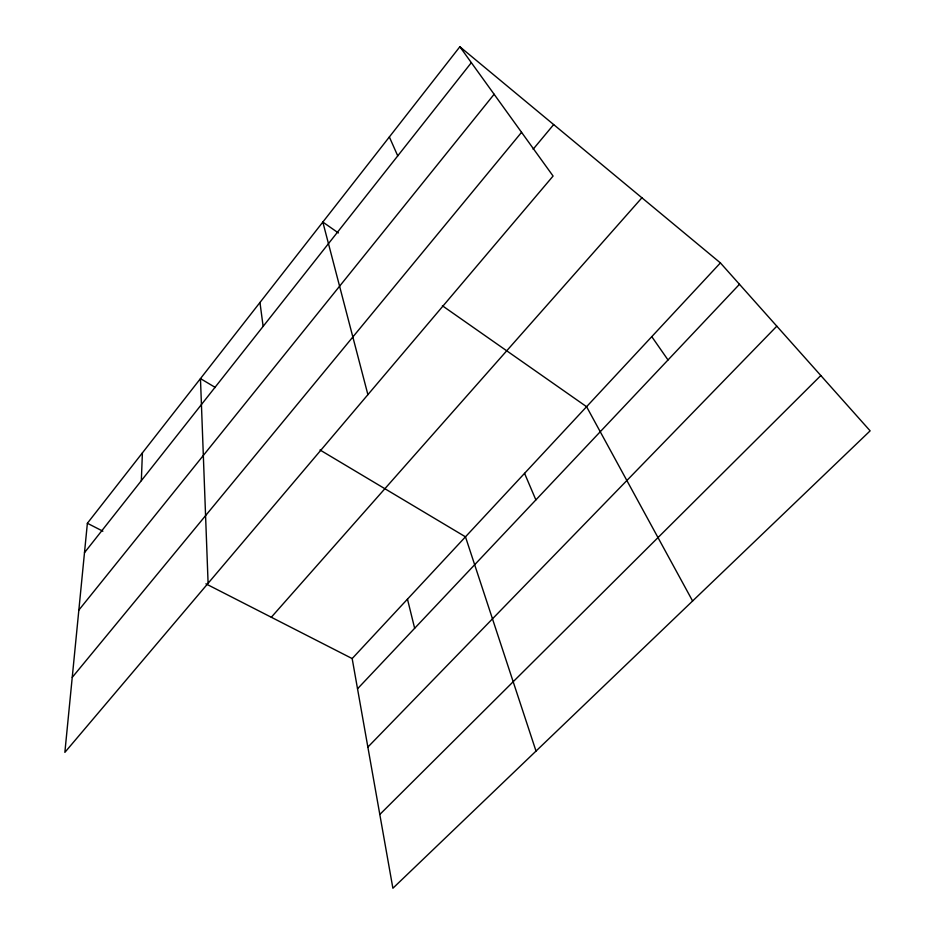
<?xml version="1.0" encoding="UTF-8"?>
<svg xmlns="http://www.w3.org/2000/svg" width="935" height="935" viewBox="0 0 935 935"><rect width="100%" height="100%" fill="white"/><g stroke="black" fill="none" stroke-linecap="round" stroke-linejoin="round"><path stroke-width="1.4" d="M141.337 480.672L142.4 452.879M87.376 523.273L64.866 752.371L553.088 176.049L459.868 46.75L87.376 523.273L102.862 531.185M84.489 552.678L471.333 62.657M78.856 610.076L494.124 94.26M72.24 677.384L521.555 132.326M533.125 149.249L553.672 124.577M271.314 617.252L641.913 197.788M720.406 262.91L870.134 430.848L392.887 888.25L352.168 658.567L720.406 262.91L459.868 46.75M357.532 688.779L739.468 284.298M367.864 747.1L776.81 326.186M379.809 814.467L820.813 375.543M205.91 583.837L352.168 658.567M215.401 387.522L200.464 378.605L208.096 583.3M320.004 449.98L465.478 536.83L536.012 751.074M338.388 232.955L322.832 222.062L367.899 394.663M442.384 305.757L586.584 406.702L692.601 600.995M651.777 336.647L668.011 359.963M389.357 136.954L397.737 155.876M524.558 473.344L535.872 499.898M407.473 599.16L414.649 628.273M259.965 302.484L263.132 326.385"/></g></svg>
